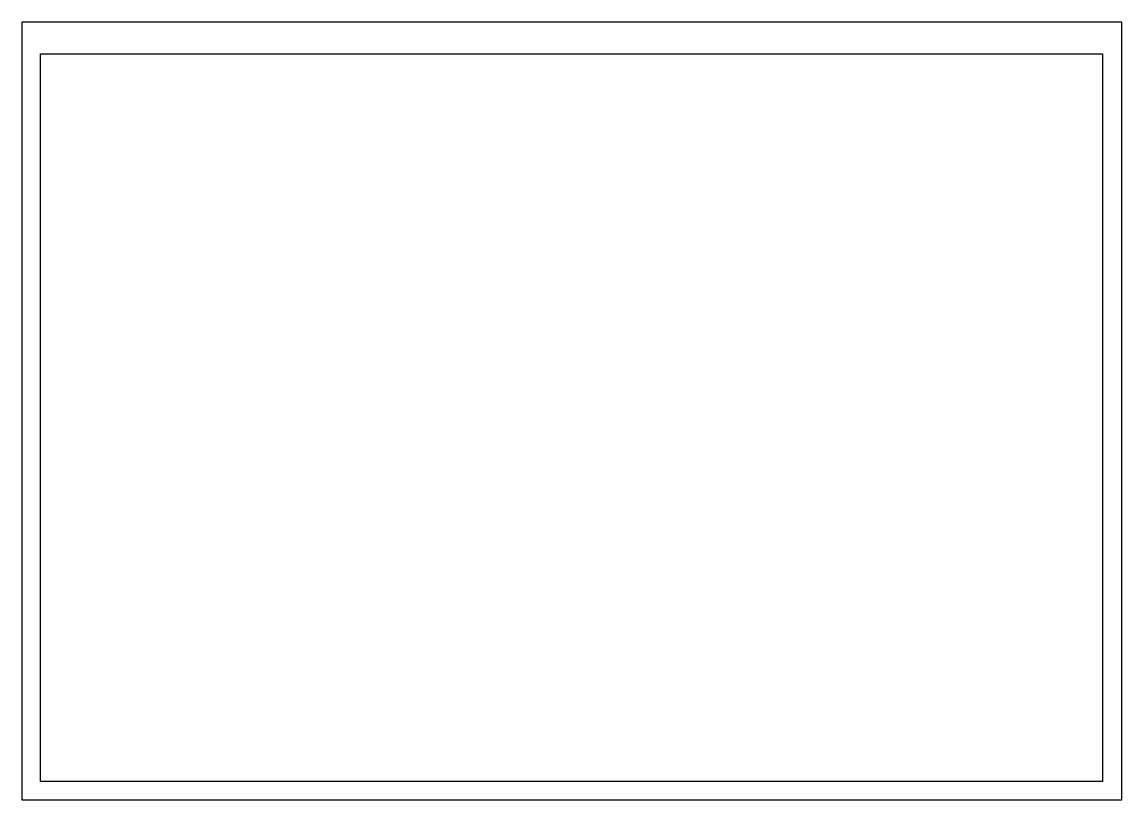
# Paper-space layout '01' of a CAD drawing. Extents: x -1 to 296, y 0 to 210.
import ezdxf

# ---------------------------------------------------------------- set-up
doc = ezdxf.new("R2010")
doc.units = 0
doc.layers.get('0').update_dxf_attribs({"color": 1, "linetype": 'CONTINUOUS'})
doc.layers.get('Defpoints').update_dxf_attribs({"linetype": 'CONTINUOUS'})

psp = doc.layouts.new('01')

# ---------------------------------------------------------------- linework, layer by layer
for points in [[(-0.83, -0.24), (296.17, -0.24), (296.17, 209.76), (-0.83, 209.76)], [(290.87, 4.76), (4.17, 4.76), (4.17, 201.19), (290.87, 201.19)]]:
    psp.add_lwpolyline(points, close=True)

# ---------------------------------------------------------------- viewports
at = {"layer": 'Defpoints'}
psp.add_viewport(center=(147.52, 102.98), size=(286.7, 196.4325), view_center_point=(5014.8498, 13871.8448), view_height=1059.718025, dxfattribs=at)

doc.saveas('drawing.dxf')
